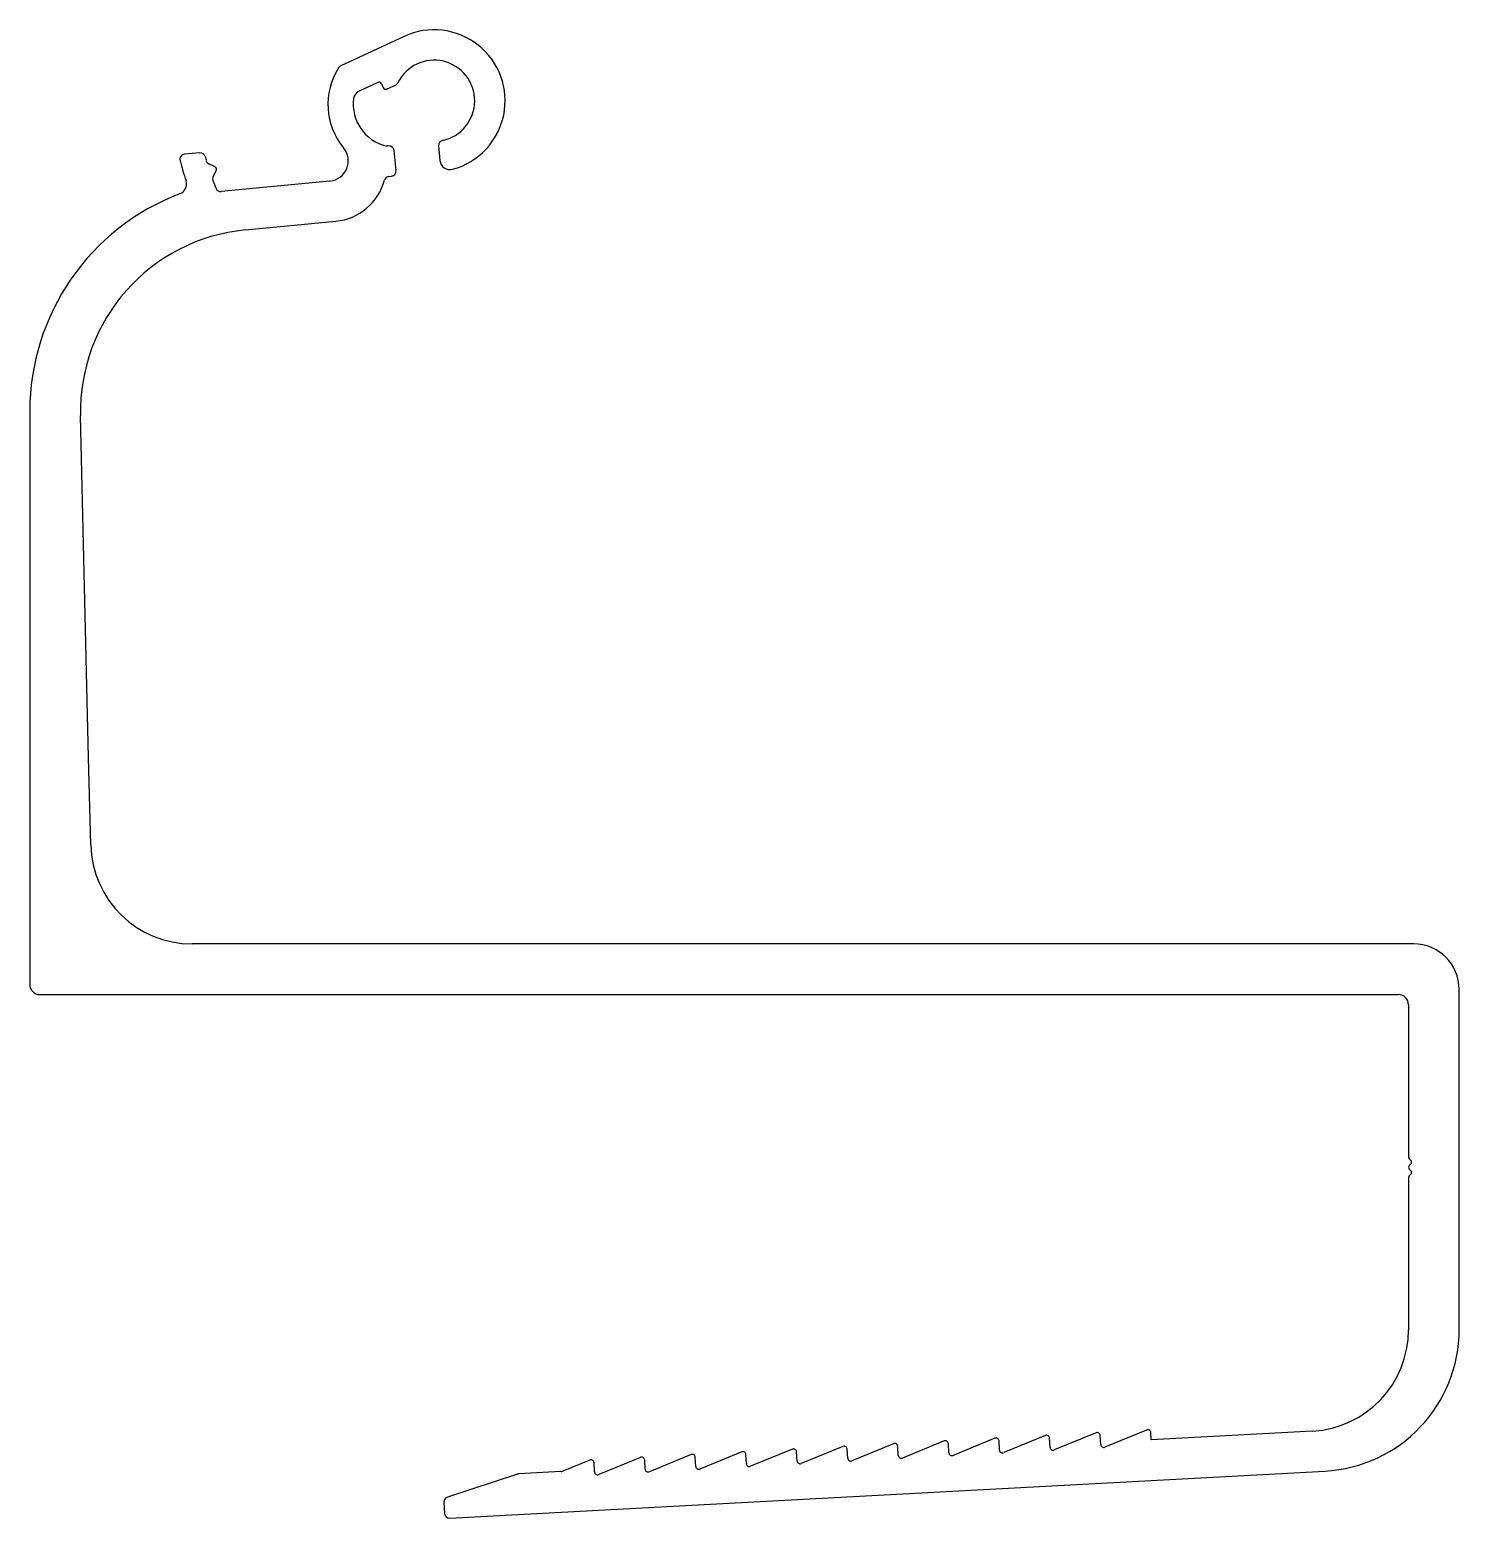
# Model space of a CAD drawing. Extents: x 5 to 146, y 5 to 151.
import ezdxf

# ---------------------------------------------------------------- set-up
doc = ezdxf.new("R2010")
doc.units = 0
doc.layers.get('0').update_dxf_attribs({"linetype": 'CONTINUOUS'})

msp = doc.modelspace()

# ---------------------------------------------------------------- linework, layer by layer
for p, q in [((41.46, 150.74), (35.19, 147.82)), ((37.04, 145.37), (38.82, 146.2)), ((39.22, 146.06), (39.39, 145.69)), ((39.79, 145.55), (40.58, 145.92)), ((39.92, 139.94), (39.82, 139.93)), ((40.65, 137.5), (40.46, 139.49)), ((44.84, 139.94), (44.98, 138.5)), ((21.29, 139.25), (19.78, 139.11)), ((22.81, 137.86), (22.19, 138.17)), ((22.61, 136.9), (22.92, 137.52)), ((39.94, 136.93), (40.2, 136.95)), ((34.13, 136.47), (23.41, 135.44)), ((25.8, 131.65), (34.72, 132.51)), ((4.52, 113.73), (4.52, 57.23)), ((10.33, 79.6), (9.53, 113.3)), ((10.54, 70.99), (10.33, 79.6)), ((141.02, 61.23), (20.54, 61.23)), ((5.52, 56.23), (139.52, 56.23)), ((145.52, 23.21), (145.52, 56.73)), ((140.52, 55.23), (140.52, 40.21)), ((140.75, 39.88), (140.59, 40.04)), ((140.52, 38.18), (140.52, 23.16)), ((140.59, 39.37), (140.75, 39.53)), ((140.59, 39.02), (140.75, 38.86)), ((140.75, 38.51), (140.59, 38.35)), ((114.69, 13.27), (110.57, 11.58)), ((89.73, 11.93), (85.61, 10.24)), ((94.72, 12.2), (90.6, 10.51)), ((95.18, 11.04), (95.13, 11.94)), ((99.71, 12.47), (95.59, 10.78)), ((100.17, 11.31), (100.13, 12.21)), ((104.71, 12.74), (100.59, 11.05)), ((105.17, 11.58), (105.12, 12.47)), ((109.7, 13.01), (105.58, 11.31)), ((110.16, 11.84), (110.11, 12.74)), ((115.14, 12.31), (115.1, 13.01)), ((131.06, 13.17), (115.14, 12.31)), ((59.77, 10.32), (57.09, 9.21)), ((64.76, 10.58), (60.65, 8.89)), ((65.22, 9.42), (65.18, 10.32)), ((69.76, 10.85), (65.64, 9.16)), ((70.22, 9.69), (70.17, 10.59)), ((74.75, 11.12), (70.63, 9.43)), ((75.21, 9.96), (75.16, 10.86)), ((79.74, 11.39), (75.62, 9.7)), ((80.2, 10.23), (80.15, 11.13)), ((84.73, 11.66), (80.62, 9.97)), ((85.2, 10.5), (85.15, 11.4)), ((90.19, 10.77), (90.14, 11.67)), ((52.63, 8.93), (45.72, 6.67)), ((45.96, 4.58), (132.27, 9.23)), ((56.92, 9.18), (52.76, 8.95)), ((60.23, 9.16), (60.18, 10.05)), ((45.37, 6.17), (45.43, 5.05))]:
    msp.add_line(p, q)
for centre, radius, start, end in [((44.41, 144.39), 7, 285.0941, 114.9712), ((44.41, 144.39), 4, 281.8794, 153.9137), ((40.63, 144.03), 6.7, 147.3971, 219.7787), ((35.4, 147.37), 0.5, 114.9712, 147.3971), ((37.46, 144.46), 1, 114.9712, 172.1741), ((38.95, 145.93), 0.3, 24.9712, 114.9712), ((39.66, 145.82), 0.3, 204.9712, 294.9712), ((40.37, 146.37), 0.5, 294.9712, 333.9137), ((40.63, 144.03), 4.2, 172.1741, 256.5754), ((33.94, 138.46), 2, 275.5, 39.7787), ((39.77, 140.43), 0.5, 256.5754, 275.5), ((39.96, 139.44), 0.5, 5.5, 95.5), ((45.34, 139.99), 0.5, 101.8794, 185.5), ((19.83, 138.61), 0.5, 95.5, 193.8661), ((42.52, 144.21), 23.87, 193.8661, 198.8771), ((21.34, 138.75), 0.5, 14.4446, 95.5), ((42.52, 144.21), 21.37, 194.4446, 195.5489), ((22.41, 138.61), 0.5, 195.5489, 243.3771), ((45.97, 138.6), 1, 185.5, 285.0941), ((23.06, 136.68), 0.5, 153.3771, 201.151), ((22.7, 137.63), 0.25, 333.3771, 63.3771), ((34.19, 137.98), 5.5, 275.5, 345.0127), ((39.99, 136.43), 0.5, 95.5, 165.0127), ((40.16, 137.45), 0.5, 275.5, 5.5), ((27.52, 113.73), 23, 110.8255, 180), ((18.99, 136.16), 1, 290.8255, 18.8771), ((42.52, 144.21), 21.37, 201.151, 203.3599), ((23.36, 135.93), 0.5, 203.3599, 275.5), ((27.52, 113.73), 18, 95.5, 181.3713), ((20.54, 71.23), 10, 181.3713, 270), ((141.02, 56.73), 4.5, 0, 90), ((5.52, 57.23), 1, 180, 270), ((139.52, 55.23), 1, 0, 90), ((140.77, 40.21), 0.25, 180, 225), ((140.57, 39.7), 0.25, 315, 45), ((140.77, 39.19), 0.25, 135, 225), ((140.77, 38.18), 0.25, 135, 180), ((140.57, 38.68), 0.25, 315, 45), ((130.52, 23.16), 10, 273.0839, 0), ((131.52, 23.21), 14, 273.0839, 0), ((114.8, 13), 0.3, 3.0839, 112.3215), ((89.84, 11.65), 0.3, 3.0839, 112.3215), ((94.83, 11.92), 0.3, 3.0839, 112.3215), ((99.83, 12.19), 0.3, 3.0839, 112.3215), ((104.82, 12.46), 0.3, 3.0839, 112.3215), ((109.81, 12.73), 0.3, 3.0839, 112.3215), ((110.46, 11.86), 0.3, 183.0839, 292.3215), ((59.88, 10.04), 0.3, 3.0839, 112.3215), ((64.88, 10.31), 0.3, 3.0839, 112.3215), ((69.87, 10.58), 0.3, 3.0839, 112.3215), ((74.86, 10.84), 0.3, 3.0839, 112.3215), ((79.86, 11.11), 0.3, 3.0839, 112.3215), ((84.85, 11.38), 0.3, 3.0839, 112.3215), ((85.5, 10.52), 0.3, 183.0839, 292.3215), ((90.49, 10.79), 0.3, 183.0839, 292.3215), ((95.48, 11.05), 0.3, 183.0839, 292.3215), ((100.47, 11.32), 0.3, 183.0839, 292.3215), ((105.47, 11.59), 0.3, 183.0839, 292.3215), ((52.79, 8.45), 0.5, 93.0839, 108.0839), ((56.9, 9.68), 0.5, 273.0839, 292.3215), ((60.53, 9.17), 0.3, 183.0839, 292.3215), ((65.52, 9.44), 0.3, 183.0839, 292.3215), ((70.52, 9.71), 0.3, 183.0839, 292.3215), ((75.51, 9.98), 0.3, 183.0839, 292.3215), ((80.5, 10.25), 0.3, 183.0839, 292.3215), ((45.87, 6.19), 0.5, 108.0839, 183.0839), ((45.93, 5.08), 0.5, 183.0839, 273.0839)]:
    msp.add_arc(centre, radius, start, end)

doc.saveas('drawing.dxf')
